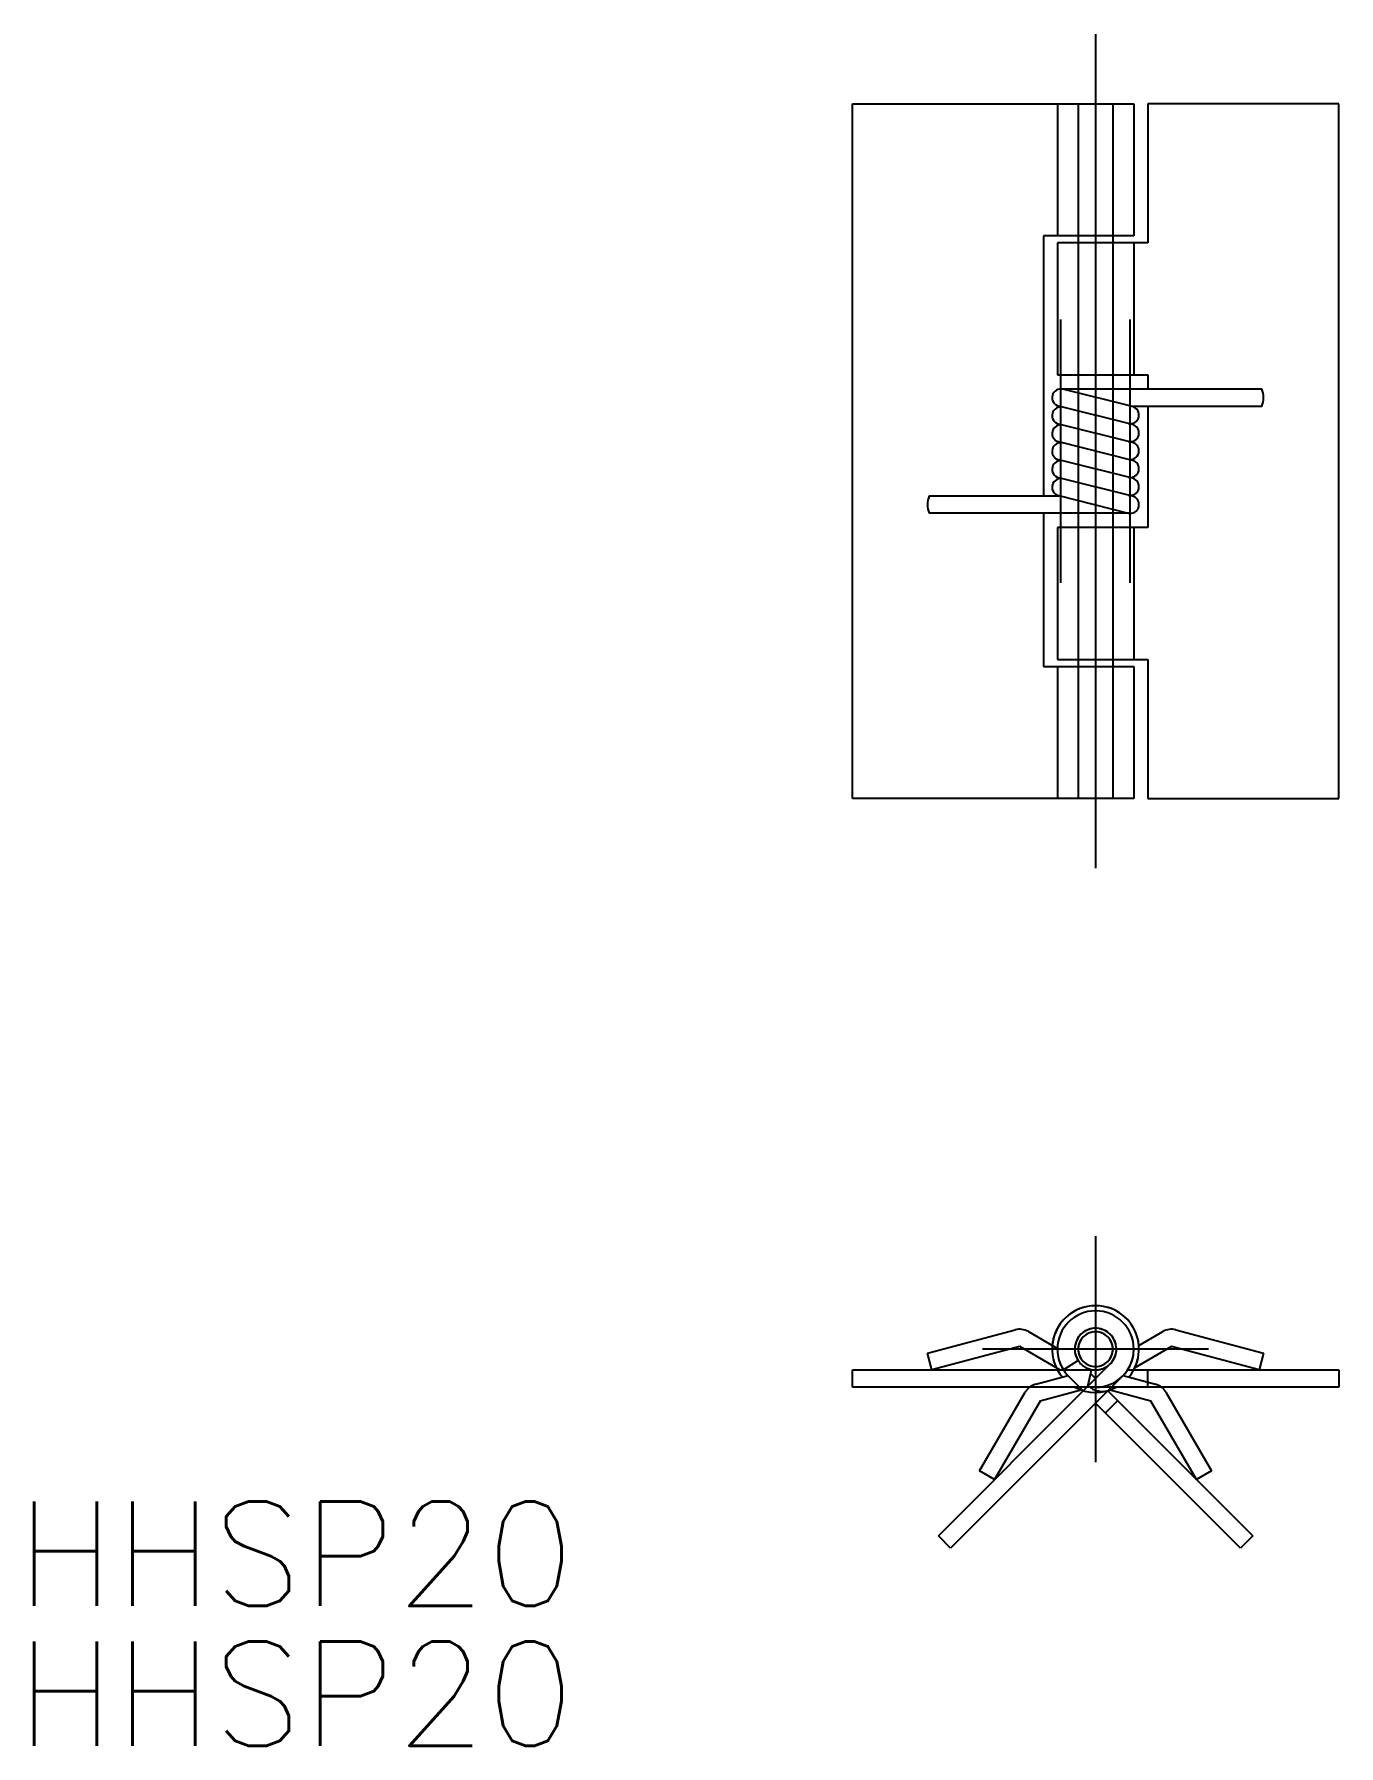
# Model space of a CAD drawing. Extents: x -30.5 to 7, y -11.4 to 37.8.
import ezdxf

# ---------------------------------------------------------------- set-up
doc = ezdxf.new("R2010")
doc.units = 0
for name, pattern in [('CENTER', [50.8, 31.75, -6.35, 6.35, -6.35]), ('DASHED', [19.05, 12.7, -6.35]), ('PHANTOM', [63.5, 31.75, -6.35, 6.35, -6.35, 6.35, -6.35])]:
    doc.linetypes.add(name, pattern=pattern)
doc.layers.get('0').update_dxf_attribs({"linetype": 'CONTINUOUS'})
doc.layers.add('CENTER', color=1, linetype='CENTER')
doc.styles.get("Standard").update_dxf_attribs({"font": 'txt.shx', "height": 3, "bigfont": 'bigfont.shx'})

msp = doc.modelspace()

# ---------------------------------------------------------------- linework, layer by layer
at = {"color": 7, "linetype": 'CONTINUOUS'}
for p, q in [((-7, 15.846), (-7, 35.846)), ((-7, 35.846), (1.1, 35.846)), ((-1.1, 35.846), (-1.1, 32.046)), ((1.1, 35.846), (1.1, 32.046)), ((1.5, 35.846), (1.5, 31.846)), ((7, 35.846), (1.5, 35.846)), ((7, 15.846), (7, 35.846)), ((-1.5, 32.046), (-1.5, 24.558)), ((1.1, 32.046), (-1.5, 32.046)), ((-1.1, 31.846), (-1.1, 28.046)), ((1.5, 31.846), (-1.1, 31.846)), ((1.1, 31.846), (1.1, 28.046)), ((-1.1, 28.046), (1.5, 28.046)), ((-1, 27.635), (4.787, 27.635)), ((1.061, 27.127), (-0.939, 27.627)), ((-0.5, 28.046), (-0.5, 27.635)), ((0.5, 28.046), (0.5, 27.635)), ((1.5, 28.046), (1.5, 27.635)), ((1.061, 26.612), (-1.061, 27.142)), ((4.787, 27.135), (1.031, 27.135)), ((1.5, 27.135), (1.5, 23.646)), ((1.061, 26.097), (-1.061, 26.627)), ((1.061, 25.581), (-1.061, 26.112)), ((1.061, 25.066), (-1.061, 25.596)), ((1.061, 24.55), (-1.061, 25.081)), ((-4.787, 24.558), (-1.031, 24.558)), ((-1.061, 24.565), (0.939, 24.065)), ((1, 24.058), (-4.787, 24.058)), ((-1.5, 24.058), (-1.5, 19.646)), ((-0.5, 24.058), (-0.5, 23.646)), ((0.5, 24.058), (0.5, 23.646)), ((-1.1, 23.646), (-1.1, 19.846)), ((1.5, 23.646), (-1.1, 23.646)), ((1.1, 23.646), (1.1, 19.846)), ((-1.1, 19.846), (1.5, 19.846)), ((1.5, 19.846), (1.5, 15.846)), ((-1.5, 19.646), (1.1, 19.646)), ((-1.1, 19.646), (-1.1, 15.846)), ((1.1, 19.646), (1.1, 15.846)), ((1.1, 15.846), (-7, 15.846)), ((1.5, 15.846), (7, 15.846)), ((-4.836, -0.117), (-2.313, 0.555)), ((-1.933, 0.504), (-1.1, 0.021)), ((1.246, 0.105), (1.933, 0.504)), ((2.313, 0.555), (4.836, -0.117)), ((-2.184, 0.071), (-4.708, -0.6)), ((-1.026, -0.6), (-2.184, 0.071)), ((2.184, 0.071), (1.126, -0.542)), ((4.708, -0.6), (2.184, 0.071)), ((-4.708, -0.6), (-4.836, -0.117)), ((-0.503, -0.327), (-0.922, -0.6)), ((4.836, -0.117), (4.708, -0.6)), ((-7, -0.6), (0, -0.6)), ((-7, -1.1), (-7, -0.6)), ((0.922, -0.6), (7, -0.6)), ((1.5, -1.1), (1.5, -0.6)), ((7, -0.6), (7, -1.1)), ((0, -1.1), (-7, -1.1)), ((-0.164, -1.1), (-0.075, -1.151)), ((7, -1.1), (0, -1.1))]:
    msp.add_line(p, q, dxfattribs=at)
at = {"color": 3, "linetype": 'DASHED'}
for p, q in [((-0.5, 35.846), (-0.5, 28.046)), ((0.5, 35.846), (0.5, 28.046)), ((-0.5, 27.635), (-0.5, 24.058)), ((0.5, 27.635), (0.5, 24.058)), ((-0.5, 23.646), (-0.5, 15.846)), ((0.5, 23.646), (0.5, 15.846))]:
    msp.add_line(p, q, dxfattribs=at)
at = {"color": 3, "linetype": 'PHANTOM'}
for p, q in [((0, -0.849), (0.424, -0.424)), ((-1.723, -1.011), (-0.792, -0.763)), ((-0.354, -1.202), (-0.778, -0.778)), ((-0.354, -1.202), (0, -0.849)), ((-0.148, -0.7), (-0.228, -1.076)), ((-0.124, -0.587), (-0.148, -0.7)), ((-0.148, -0.7), (0, -0.849)), ((0.778, -0.778), (0.384, -1.172)), ((0.792, -0.763), (1.723, -1.011)), ((-4.525, -5.374), (-0.354, -1.202)), ((-3.337, -3.502), (-2.027, -1.243)), ((-0.384, -1.172), (-1.595, -1.494)), ((0.354, -1.202), (0, -1.556)), ((0.384, -1.172), (0.354, -1.202)), ((0.354, -1.202), (4.525, -5.374)), ((1.595, -1.494), (0.384, -1.172)), ((2.027, -1.243), (3.337, -3.502)), ((0, -1.556), (-4.172, -5.728)), ((-1.595, -1.494), (-2.905, -3.753)), ((4.172, -5.728), (0, -1.556)), ((0.283, -1.838), (0.636, -1.485)), ((2.905, -3.753), (1.595, -1.494)), ((-2.905, -3.753), (-3.337, -3.502)), ((3.337, -3.502), (2.905, -3.753)), ((-4.172, -5.728), (-4.525, -5.374)), ((4.525, -5.374), (4.172, -5.728))]:
    msp.add_line(p, q, dxfattribs=at)
at = {"color": 7, "linetype": 'CONTINUOUS'}
for centre, radius, start, end in [((-1, 27.385), 0.25, 75.9638, 255.9638), ((4.176, 27.385), 0.66, 337.7444, 22.2556), ((-1, 26.869), 0.25, 75.9638, 255.9638), ((1, 26.885), 0.25, 255.9638, 75.9638), ((-1, 26.354), 0.25, 75.9638, 255.9638), ((1, 26.369), 0.25, 255.9638, 75.9638), ((-1, 25.839), 0.25, 75.9638, 255.9638), ((1, 25.854), 0.25, 255.9638, 75.9638), ((-1, 25.323), 0.25, 75.9638, 255.9638), ((1, 25.339), 0.25, 255.9638, 75.9638), ((-1, 24.808), 0.25, 75.9638, 255.9638), ((1, 24.823), 0.25, 255.9638, 75.9638), ((-4.176, 24.308), 0.66, 157.7444, 202.2556), ((1, 24.308), 0.25, 255.9638, 75.9638), ((0, 0), 1.25, 331.3146, 175.1736), ((0, 0), 1.1, 0, 180), ((-2.184, 0.071), 0.5, 59.898, 104.898), ((0, 0), 0.6, 270, 213.0557), ((0, 0), 0.5, 0, 180), ((2.184, 0.071), 0.5, 75.102, 120.102), ((0, 0), 1.1, 180, 213.0557), ((0, 0), 0.5, 180, 270), ((0, 0), 1.1, 270, 0), ((0, 0), 0.5, 270, 0), ((0, 0), 1.25, 241.6423, 298.3577), ((0.207, -0.581), 0.637, 243.6321, 281.1983)]:
    msp.add_arc(centre, radius, start, end, dxfattribs=at)
at = {"color": 3, "linetype": 'PHANTOM'}
for centre, radius, start, end in [((0, 0), 1.25, 319.8264, 220.1736), ((0, 0), 1.1, 0, 180), ((0, 0), 0.6, 258.0557, 213.0557), ((0, 0), 0.5, 0, 180), ((0, 0), 1.1, 180, 225), ((0, 0), 0.5, 180, 270), ((0, 0), 0.5, 270, 0), ((0, 0), 1.1, 315, 0), ((0, 0), 0.6, 213.0557, 258.0557), ((-1.595, -1.494), 0.5, 104.898, 149.898), ((1.595, -1.494), 0.5, 30.102, 75.102)]:
    msp.add_arc(centre, radius, start, end, dxfattribs=at)
at = {"layer": 'CENTER', "color": 1, "linetype": 'CENTER'}
for p, q in [((0, 37.846), (0, 13.846)), ((-1, 22.058), (-1, 29.635)), ((1, 22.058), (1, 29.635)), ((0, 3.25), (0, -3.25)), ((3.25, 0), (-3.25, 0))]:
    msp.add_line(p, q, dxfattribs=at)

# ---------------------------------------------------------------- texts
at = {"color": 7, "linetype": 'CONTINUOUS'}
for p in [(-31.061, -7.391), (-31.061, -11.417)]:
    msp.add_text('HHSP20', height=3, dxfattribs=at).set_placement(p)

doc.saveas('drawing.dxf')
